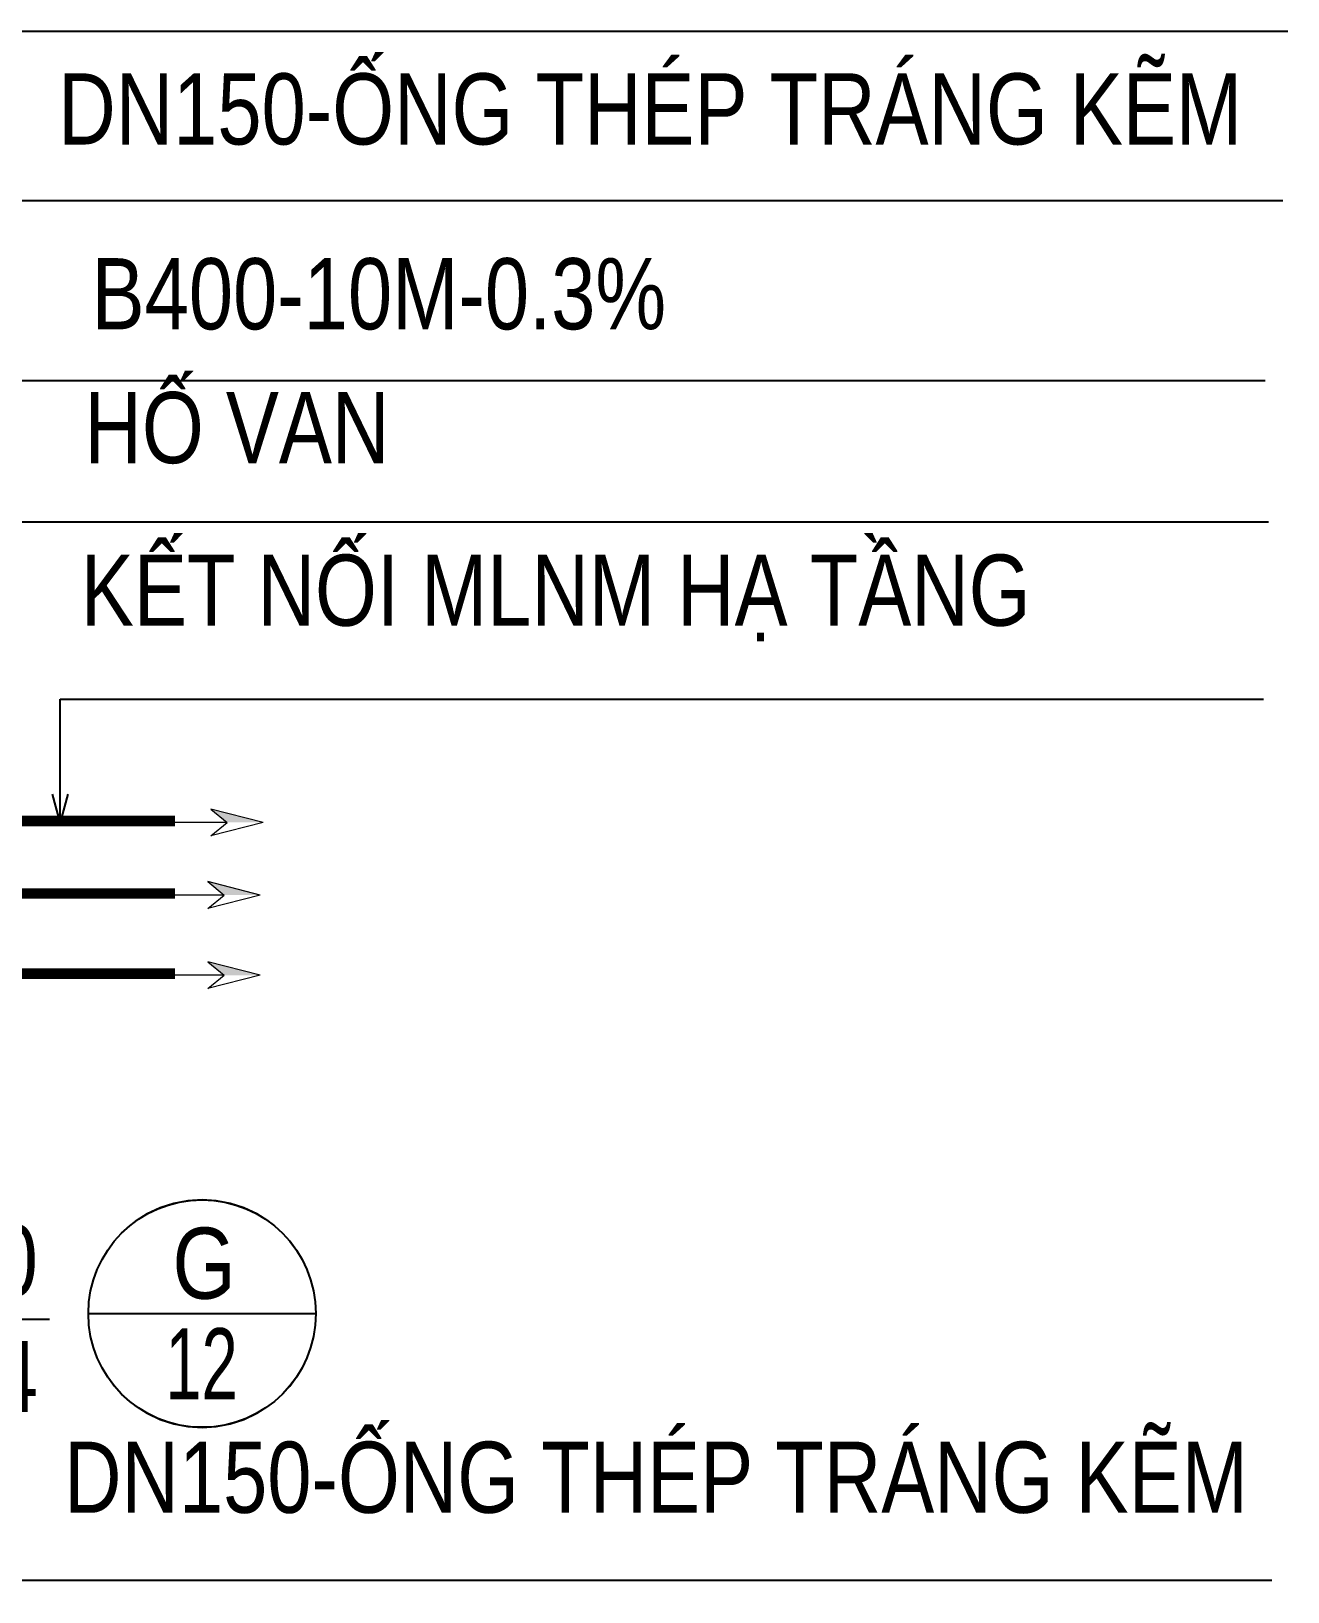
# Model space of a CAD drawing. Header units: millimetres. Extents: x -294625 to 2136527, y -251383 to 128331.
# Drawn here: x 1419720 to 1432966, y -37108 to -20659 of the extents above; entities that cross this region are included whole.
import ezdxf
from ezdxf.enums import TextEntityAlignment as Align
from ezdxf.lldxf.tags import DXFTag

# ---------------------------------------------------------------- set-up
doc = ezdxf.new("R2010")
doc.units = ezdxf.units.MM
doc.set_wipeout_variables(frame=1)
doc.linetypes.add('CONTINOUS', pattern=[0])
for name, color, linetype, lineweight in [('00-N-GHI CHU', 7, 'Continuous', 9), ('00-N-TEXT', 7, 'CONTINOUS', 9), ('N3-NOTE', 11, 'Continuous', 13)]:
    doc.layers.add(name, color=color, linetype=linetype, lineweight=lineweight)
for name, color, linetype in [('sl.tennut', 3, 'Continuous'), ('sl.textcaodonut', 6, 'Continuous'), ('TEN NUT', 111, 'Continuous'), ('ống thoát mưa', 5, 'TM')]:
    doc.layers.add(name, color=color, linetype=linetype)
doc.styles.add('arial narrow', font='ARIALN.TTF', dxfattribs={"height": 8})
doc.styles.add('P-ARIAL', font='arial.ttf', dxfattribs={"height": 3})
doc.styles.add('P-VNTIMEH', font='vntimeh.shx', dxfattribs={"width": 0.75, "height": 300})
doc.styles.get("Standard").update_dxf_attribs({"font": 'arialbd.ttf'})
tags = doc.linetypes.add('TM', pattern='A,795.088449,-59.671033,["TM",Standard,S=298.800421,R=0,X=0,Y=-149.400211],-682.892341,795.088449', length=2332.740272).pattern_tags.tags
tags[6] = DXFTag(74, 10)
doc.dimstyles.new('N-NOTE', dxfattribs={"dimtxt": 200, "dimasz": 30, "dimexe": 50, "dimexo": 50, "dimgap": 100, "dimtad": 1, "dimdec": 0, "dimdsep": 46, "dimtxsty": 'P-VNTIMEH', "dimblk": 'OPEN30', "dimcen": 0, "dimse1": 1, "dimse2": 1, "dimclrd": 256, "dimclre": 7, "dimclrt": 256, "dimadec": 0, "dimazin": 0, "dimtfac": 1, "dimtdec": 0, "dimtix": 1, "dimtmove": 2, "dimatfit": 3, "dimldrblk": 'OPEN30', "dimfxl": 1, "dimtolj": 1, "dimtzin": 0, "dimarcsym": 0})

# ---------------------------------------------------------------- blocks, each defined once
blk = doc.blocks.new('_Open30')
at = {"color": 0, "linetype": 'ByBlock', "lineweight": -2}
for p, q in [((-1, 0.268), (0, 0)), ((0, 0), (-1, -0.268)), ((0, 0), (-1, 0))]:
    blk.add_line(p, q, dxfattribs=at)
blk = doc.blocks.new('A$C2639329B')
at = {"layer": '00-N-GHI CHU', "color": 232}
for p, q in [((504, 0), (-1020, 0)), ((1288, 0), (146, 294)), ((146, 294), (504, 0)), ((1288, 0), (146, -294)), ((146, -294), (504, 0))]:
    blk.add_line(p, q, dxfattribs=at)
blk.add_solid([(504, 0), (1288, 0), (146, 294)], dxfattribs=at)
blk = doc.blocks.new('*U181')
at = {"layer": 'sl.tennut', "color": 1, "linetype": 'Continuous', "ltscale": 2}
blk.add_lwpolyline([(-8.166, 5.794), (-8.416, 5.778), (-8.663, 5.731), (-8.902, 5.653), (-9.129, 5.546), (-9.341, 5.412), (-9.535, 5.252), (-9.707, 5.068), (-9.854, 4.865), (-9.975, 4.645), (-10.068, 4.412), (-10.13, 4.168), (-10.162, 3.919), (-10.162, 3.668), (-10.13, 3.419), (-10.068, 3.175), (-9.975, 2.942), (-9.854, 2.722), (-9.707, 2.518), (-9.535, 2.335), (-9.341, 2.175), (-9.129, 2.041), (-8.902, 1.934), (-8.663, 1.856), (-8.416, 1.809), (-8.166, 1.793), (-7.915, 1.809), (-7.668, 1.856), (-7.429, 1.934), (-7.202, 2.041), (-6.99, 2.175), (-6.796, 2.335), (-6.624, 2.518), (-6.477, 2.722), (-6.356, 2.942), (-6.263, 3.175), (-6.201, 3.419), (-6.169, 3.668), (-6.169, 3.919), (-6.201, 4.168), (-6.263, 4.412), (-6.356, 4.645), (-6.477, 4.865), (-6.624, 5.068), (-6.796, 5.252), (-6.99, 5.412), (-7.202, 5.546), (-7.429, 5.653), (-7.668, 5.731), (-7.915, 5.778)], close=True, dxfattribs=at)
at = {"layer": 'sl.textcaodonut', "color": 7, "linetype": 'Continuous', "ltscale": 2}
blk.add_lwpolyline([(-5.485, 3.895), (-2.286, 3.895), (0, 0)], dxfattribs=at)
at = {"color": 1, "linetype": 'Continuous', "ltscale": 2}
blk.add_wipeout([(-8.166, 5.794), (-8.416, 5.778), (-8.663, 5.731), (-8.902, 5.653), (-9.129, 5.546), (-9.341, 5.412), (-9.535, 5.252), (-9.707, 5.068), (-9.854, 4.865), (-9.975, 4.645), (-10.068, 4.412), (-10.13, 4.168), (-10.162, 3.919), (-10.162, 3.668), (-10.13, 3.419), (-10.068, 3.175), (-9.975, 2.942), (-9.854, 2.722), (-9.707, 2.518), (-9.535, 2.335), (-9.341, 2.175), (-9.129, 2.041), (-8.902, 1.934), (-8.663, 1.856), (-8.416, 1.809), (-8.166, 1.793), (-7.915, 1.809), (-7.668, 1.856), (-7.429, 1.934), (-7.202, 2.041), (-6.99, 2.175), (-6.796, 2.335), (-6.624, 2.518), (-6.477, 2.722), (-6.356, 2.942), (-6.263, 3.175), (-6.201, 3.419), (-6.169, 3.668), (-6.169, 3.919), (-6.201, 4.168), (-6.263, 4.412), (-6.356, 4.645), (-6.477, 4.865), (-6.624, 5.068), (-6.796, 5.252), (-6.99, 5.412), (-7.202, 5.546), (-7.429, 5.653), (-7.668, 5.731), (-7.915, 5.778)], dxfattribs=at)
at = {"layer": 'sl.tennut', "color": 1, "linetype": 'Continuous', "ltscale": 2}
blk.add_lwpolyline([(-6.169, 3.793), (-10.162, 3.793)], dxfattribs=at)
blk.add_circle((-8.166, 3.793), 2, dxfattribs=at)
at = {"layer": 'sl.tennut', "linetype": 'Continuous', "ltscale": 2, "style": 'arial narrow', "width": 0.8}
blk.add_attdef('A10', text='', height=1.25, dxfattribs=at).set_placement((-8.181, 4.049), align=Align.CENTER)
at = {"layer": 'sl.tennut', "linetype": 'Continuous', "ltscale": 2, "style": 'arial narrow'}
blk.add_attdef('6.1', text='', height=1.25, dxfattribs=at).set_placement((-8.166, 2.297), align=Align.CENTER)
at = {"layer": 'sl.textcaodonut', "color": 6, "linetype": 'Continuous', "ltscale": 2, "style": 'arial narrow'}
for tag, p in [('SL.CDDINH', (-3.968, 4.292)), ('SL.CDDAY', (-3.968, 2.248))]:
    blk.add_attdef(tag, text='', height=1.25, dxfattribs=at).set_placement(p, align=Align.CENTER)

msp = doc.modelspace()

# ---------------------------------------------------------------- linework, layer by layer
at = {"layer": 'ống thoát mưa', "const_width": 110}
for points in [[(1421235.9, -28983.4), (1414917.1, -28983.4)], [(1421235.9, -29748.2), (1414917.1, -29748.2)], [(1421235.9, -30593.4), (1414917.1, -30593.4)]]:
    msp.add_lwpolyline(points, dxfattribs=at)

# ---------------------------------------------------------------- block references
at = {"layer": '00-N-GHI CHU', "xscale": 0.4810207792315849, "yscale": 0.4810207792315849, "zscale": 0.4810207792315849}
for p in [(1421544.4, -28999.4), (1421512.2, -29764.3), (1421512.2, -30609.4)]:
    msp.add_blockref('A$C2639329B', p, dxfattribs=at)

# ---------------------------------------------------------------- texts
at = {"layer": '00-N-TEXT', "color": 2, "char_height": 750, "attachment_point": 3, "line_spacing_factor": 0.8, "style": 'P-ARIAL'}
for s, insert in [('{\\W0.8;DN150-ỐNG THÉP TRÁNG KẼM}', (1432485.6, -21103.4)), ('{\\fArial|b0|i0|c0|p34;\\W0.8;B400-10M-0.3%}', (1426412.5, -23051.3)), ('{\\fArial|b0|i0|c0|p34;\\W0.8;HỐ VAN}', (1423495.1, -24462.4)), ('{\\W0.8;KẾT NỐI MLNM HẠ TẦNG}', (1430254.7, -26175.9)), ('{\\W0.8;DN150-ỐNG THÉP TRÁNG KẼM}', (1432546, -35526.1))]:
    msp.add_mtext_dynamic_manual_height_columns(s, width=18303.5, gutter_width=5, heights=[0], dxfattribs=dict(at, insert=insert))

# ---------------------------------------------------------------- leaders
at = {"layer": 'N3-NOTE'}
for points in [[(1401019.5, -30116.5), (1401019.5, -20659.2), (1432966.4, -20659.2)], [(1412844.5, -28770.7), (1412844.5, -22442.2), (1432915.6, -22442.2)], [(1416533, -24340.4), (1432728.3, -24340.4)], [(1413917.1, -28499.4), (1413917.1, -25831.3), (1432763.4, -25831.3)], [(1420023.9, -28999.4), (1420023.9, -27699.5), (1432709.1, -27699.5)], [(1410847.5, -28999.1), (1410847.5, -36987.5), (1432796.5, -36987.5)], [(1399301.7, -35050.5), (1401349.6, -38956), (1432872.6, -38956)]]:
    msp.add_leader(points, dimstyle='N-NOTE', override={"dimasz": 300, "dimgap": 100, "dimtad": 0}, dxfattribs=at)

# ---------------------------------------------------------------- next in the draw order: block references
at = {"layer": 'TEN NUT'}
ref = msp.add_blockref('*U181', (1416626.8, -31903), dxfattribs=dict(at, xscale=599.3150684931506, yscale=599.3150684931506, zscale=599.3150684931506, rotation=180))
ref.add_attrib('A10', '12', dxfattribs={"layer": 'sl.tennut', "linetype": 'Continuous', "ltscale": 2, "height": 749.14, "style": 'arial narrow', "width": 0.8}).set_placement((1421515.7, -35079.5), align=Align.CENTER)
ref.add_attrib('6.1', 'G', dxfattribs={"layer": 'sl.tennut', "linetype": 'Continuous', "ltscale": 2, "height": 749.1, "style": 'arial narrow'}).set_placement((1421542.1, -34019.1), align=Align.CENTER)
ref.add_attrib('SL.CDDINH', '8.04', dxfattribs={"layer": 'sl.textcaodonut', "color": 6, "linetype": 'Continuous', "ltscale": 2, "height": 749.14, "style": 'arial narrow'}).set_placement((1418955.6, -35214.6), align=Align.CENTER)
ref.add_attrib('SL.CDDAY', '8.80', dxfattribs={"layer": 'sl.textcaodonut', "color": 6, "linetype": 'Continuous', "ltscale": 2, "height": 749.14, "style": 'arial narrow'}).set_placement((1418955.6, -33989.6), align=Align.CENTER)

doc.saveas('drawing.dxf')
